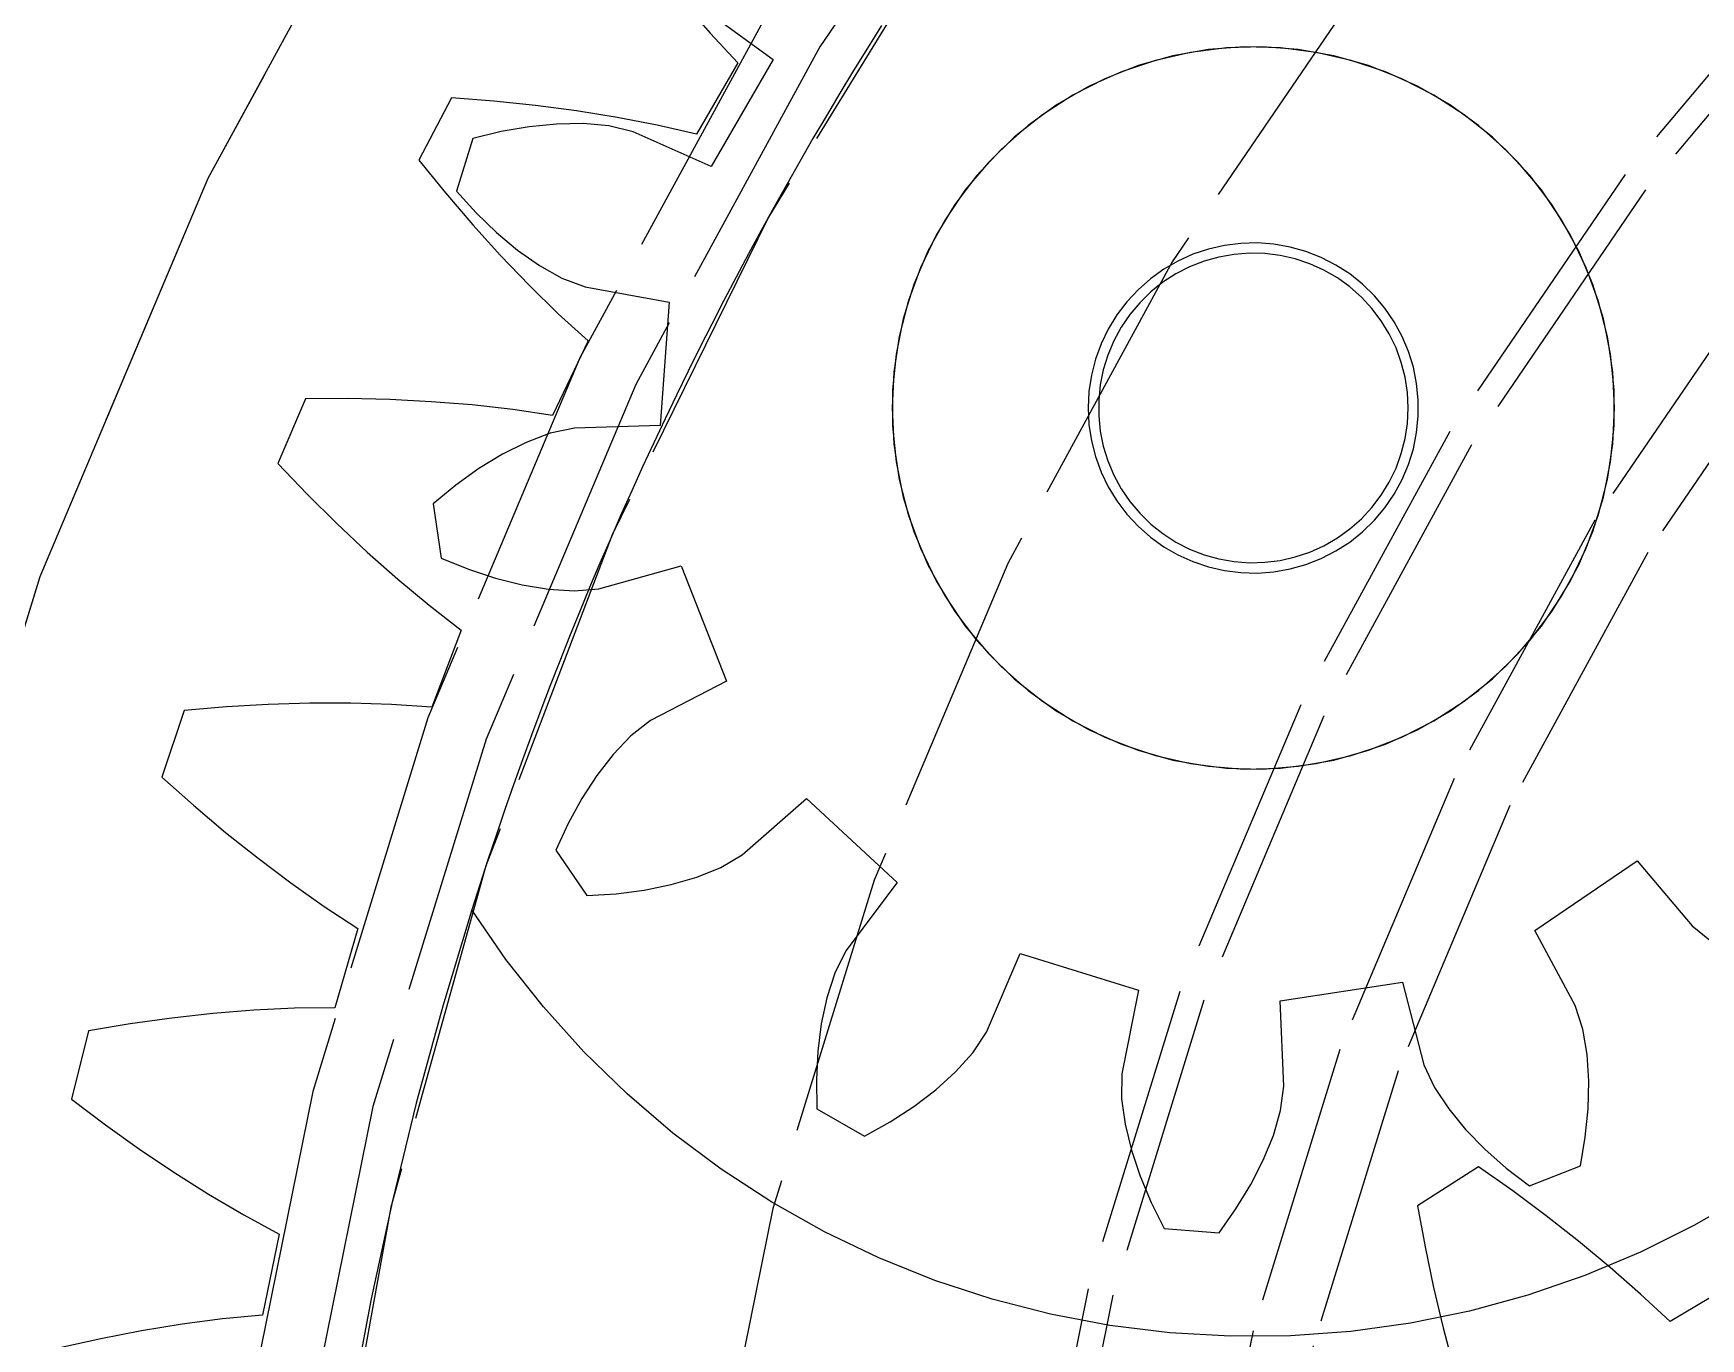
# Model space of a CAD drawing. Header units: millimetres. Extents: x -9 to 243, y -53 to 196.
# Drawn here: x 5.48 to 13.56, y 149.19 to 155.52 of the extents above; entities that cross this region are included whole.
import ezdxf

# ---------------------------------------------------------------- set-up
doc = ezdxf.new("R2010")
doc.units = ezdxf.units.MM
doc.linetypes.add('DASHED', pattern=[1.524, 1.27, -0.254])
doc.layers.add('HIDDEN', color=8, linetype='DASHED')
doc.layers.add('VISIBLE', color=7, linetype='CONTINUOUS')

msp = doc.modelspace()

# ---------------------------------------------------------------- linework, layer by layer
at = {"layer": 'HIDDEN'}
for points in [[(14.75, 163.88653), (12.99138, 162.7507), (11.3546, 161.44541), (9.85591, 159.98363), (8.51022, 158.37989), (7.33089, 156.65014), (6.32965, 154.81156), (5.51645, 152.88242), (4.89938, 150.88191), (4.48455, 148.82989), (4.2761, 146.74676), (4.2761, 144.65324), (4.48455, 142.57011), (4.89938, 140.51809), (5.51645, 138.51758), (6.32965, 136.58844), (7.33089, 134.74986), (8.51022, 133.02011), (9.85591, 131.41637), (11.3546, 129.95459), (12.99138, 128.6493), (14.75, 127.51347)], [(14.75, 163.88653), (12.99138, 162.7507), (11.3546, 161.44541), (9.85591, 159.98363), (8.51022, 158.37989), (7.33089, 156.65014), (6.32965, 154.81156), (5.51645, 152.88242), (4.89938, 150.88191), (4.48455, 148.82989), (4.2761, 146.74676), (4.2761, 144.65324), (4.48455, 142.57011), (4.89938, 140.51809), (5.51645, 138.51758), (6.32965, 136.58844), (7.33089, 134.74986), (8.51022, 133.02011), (9.85591, 131.41637), (11.3546, 129.95459), (12.99138, 128.6493), (14.75, 127.51347)], [(14.75, 163.88653), (12.99138, 162.7507), (11.3546, 161.44541), (9.85591, 159.98363), (8.51022, 158.37989), (7.33089, 156.65014), (6.32965, 154.81156), (5.51645, 152.88242), (4.89938, 150.88191), (4.48455, 148.82989), (4.2761, 146.74676), (4.2761, 144.65324), (4.48455, 142.57011), (4.89938, 140.51809), (5.51645, 138.51758), (6.32965, 136.58844), (7.33089, 134.74986), (8.51022, 133.02011), (9.85591, 131.41637), (11.3546, 129.95459), (12.99138, 128.6493), (14.75, 127.51347)], [(14.75, 163.88653), (12.99138, 162.7507), (11.3546, 161.44541), (9.85591, 159.98363), (8.51022, 158.37989), (7.33089, 156.65014), (6.32965, 154.81156), (5.51645, 152.88242), (4.89938, 150.88191), (4.48455, 148.82989), (4.2761, 146.74676), (4.2761, 144.65324), (4.48455, 142.57011), (4.89938, 140.51809), (5.51645, 138.51758), (6.32965, 136.58844), (7.33089, 134.74986), (8.51022, 133.02011), (9.85591, 131.41637), (11.3546, 129.95459), (12.99138, 128.6493), (14.75, 127.51347)], [(14.75, 163.88653), (12.99138, 162.7507), (11.3546, 161.44541), (9.85591, 159.98363), (8.51022, 158.37989), (7.33089, 156.65014), (6.32965, 154.81156), (5.51645, 152.88242), (4.89938, 150.88191), (4.48455, 148.82989), (4.2761, 146.74676), (4.2761, 144.65324), (4.48455, 142.57011), (4.89938, 140.51809), (5.51645, 138.51758), (6.32965, 136.58844), (7.33089, 134.74986), (8.51022, 133.02011), (9.85591, 131.41637), (11.3546, 129.95459), (12.99138, 128.6493), (14.75, 127.51347)], [(14.15887, 161.12682), (12.67797, 159.94584), (11.32201, 158.62328), (10.10448, 157.17228), (9.03747, 155.60727), (8.13159, 153.94379), (7.39584, 152.19838), (6.83753, 150.38839), (6.46221, 148.5318), (6.27362, 146.64707), (6.27362, 144.75293), (6.46221, 142.8682), (6.83753, 141.01161), (7.39584, 139.20162), (8.13159, 137.45621), (9.03747, 135.79273), (10.10448, 134.22772), (11.32201, 132.77672), (12.67797, 131.45416), (14.15887, 130.27318)], [(14.15887, 161.12682), (12.67797, 159.94584), (11.32201, 158.62328), (10.10448, 157.17228), (9.03747, 155.60727), (8.13159, 153.94379), (7.39584, 152.19838), (6.83753, 150.38839), (6.46221, 148.5318), (6.27362, 146.64707), (6.27362, 144.75293), (6.46221, 142.8682), (6.83753, 141.01161), (7.39584, 139.20162), (8.13159, 137.45621), (9.03747, 135.79273), (10.10448, 134.22772), (11.32201, 132.77672), (12.67797, 131.45416), (14.15887, 130.27318)], [(14.33399, 160.88324), (12.87647, 159.72091), (11.54193, 158.41923), (10.34362, 156.99114), (9.29346, 155.45084), (8.40188, 153.81363), (7.67775, 152.09578), (7.12825, 150.31436), (6.75886, 148.48709), (6.57325, 146.63212), (6.57325, 144.76788), (6.75886, 142.91291), (7.12825, 141.08564), (7.67775, 139.30422), (8.40188, 137.58637), (9.29346, 135.94916), (10.34362, 134.40886), (11.54193, 132.98077), (12.87647, 131.67909), (14.33399, 130.51676)], [(14.33399, 160.88324), (12.87647, 159.72091), (11.54193, 158.41923), (10.34362, 156.99114), (9.29346, 155.45084), (8.40188, 153.81363), (7.67775, 152.09578), (7.12825, 150.31436), (6.75886, 148.48709), (6.57325, 146.63212), (6.57325, 144.76788), (6.75886, 142.91291), (7.12825, 141.08564), (7.67775, 139.30422), (8.40188, 137.58637), (9.29346, 135.94916), (10.34362, 134.40886), (11.54193, 132.98077), (12.87647, 131.67909), (14.33399, 130.51676)], [(14.33399, 160.88324), (12.87647, 159.72091), (11.54193, 158.41923), (10.34362, 156.99114), (9.29346, 155.45084), (8.40188, 153.81363), (7.67775, 152.09578), (7.12825, 150.31436), (6.75886, 148.48709), (6.57325, 146.63212), (6.57325, 144.76788), (6.75886, 142.91291), (7.12825, 141.08564), (7.67775, 139.30422), (8.40188, 137.58637), (9.29346, 135.94916), (10.34362, 134.40886), (11.54193, 132.98077), (12.87647, 131.67909), (14.33399, 130.51676)], [(14.33399, 160.88324), (12.87647, 159.72091), (11.54193, 158.41923), (10.34362, 156.99114), (9.29346, 155.45084), (8.40188, 153.81363), (7.67775, 152.09578), (7.12825, 150.31436), (6.75886, 148.48709), (6.57325, 146.63212), (6.57325, 144.76788), (6.75886, 142.91291), (7.12825, 141.08564), (7.67775, 139.30422), (8.40188, 137.58637), (9.29346, 135.94916), (10.34362, 134.40886), (11.54193, 132.98077), (12.87647, 131.67909), (14.33399, 130.51676)], [(14.75379, 160.93416), (13.38704, 159.89578), (12.1224, 158.73519), (10.97078, 157.46239), (9.94208, 156.08833), (9.04515, 154.62485), (8.28773, 153.08453), (7.67632, 151.48065), (7.2162, 149.827), (6.91133, 148.13783), (6.76432, 146.42767), (6.77644, 144.71125), (6.9476, 143.00333), (7.27631, 141.31864), (7.75974, 139.67165), (8.39375, 138.07657), (9.17286, 136.54711), (10.09037, 135.09644), (11.13838, 133.73705), (12.30787, 132.48065), (13.58877, 131.33805)], [(14.19985, 158.22135), (13.00803, 157.05888), (11.93789, 155.78353), (11.00004, 154.40797), (10.20382, 152.94586), (9.55713, 151.41174), (9.06641, 149.82085), (8.73653, 148.18901), (8.57076, 146.53243), (8.57076, 144.86757), (8.73653, 143.21099), (9.06641, 141.57915), (9.55713, 139.98826), (10.20382, 138.45414), (11.00004, 136.99203), (11.93789, 135.61647), (13.00803, 134.34112), (14.19985, 133.17865)], [(14.19985, 158.22135), (13.00803, 157.05888), (11.93789, 155.78353), (11.00004, 154.40797), (10.20382, 152.94586), (9.55713, 151.41174), (9.06641, 149.82085), (8.73653, 148.18901), (8.57076, 146.53243), (8.57076, 144.86757), (8.73653, 143.21099), (9.06641, 141.57915), (9.55713, 139.98826), (10.20382, 138.45414), (11.00004, 136.99203), (11.93789, 135.61647), (13.00803, 134.34112), (14.19985, 133.17865)], [(14.19985, 158.22135), (13.00803, 157.05888), (11.93789, 155.78353), (11.00004, 154.40797), (10.20382, 152.94586), (9.55713, 151.41174), (9.06641, 149.82085), (8.73653, 148.18901), (8.57076, 146.53243), (8.57076, 144.86757), (8.73653, 143.21099), (9.06641, 141.57915), (9.55713, 139.98826), (10.20382, 138.45414), (11.00004, 136.99203), (11.93789, 135.61647), (13.00803, 134.34112), (14.19985, 133.17865)], [(14.19985, 158.22135), (13.00803, 157.05888), (11.93789, 155.78353), (11.00004, 154.40797), (10.20382, 152.94586), (9.55713, 151.41174), (9.06641, 149.82085), (8.73653, 148.18901), (8.57076, 146.53243), (8.57076, 144.86757), (8.73653, 143.21099), (9.06641, 141.57915), (9.55713, 139.98826), (10.20382, 138.45414), (11.00004, 136.99203), (11.93789, 135.61647), (13.00803, 134.34112), (14.19985, 133.17865)], [(14.16313, 155.98711), (13.19396, 154.8321), (12.3446, 153.58632), (11.62351, 152.26217), (11.03784, 150.8728), (10.59342, 149.43202), (10.29466, 147.95415), (10.14454, 146.45388), (10.14454, 144.94612), (10.29466, 143.44585), (10.59342, 141.96798), (11.03784, 140.5272), (11.62351, 139.13783), (12.3446, 137.81368), (13.19396, 136.5679), (14.16313, 135.41289)], [(14.25422, 155.90259), (13.29301, 154.75707), (12.45064, 153.52153), (11.73547, 152.20826), (11.15461, 150.8303), (10.71384, 149.40136), (10.41754, 147.93563), (10.26865, 146.44769), (10.26865, 144.95231), (10.41754, 143.46437), (10.71384, 141.99864), (11.15461, 140.5697), (11.73547, 139.19174), (12.45064, 137.87847), (13.29301, 136.64293), (14.25422, 135.49741)], [(8.63369, 155.66437), (8.76317, 155.51552)], [(8.63369, 155.66437), (8.76317, 155.51552)], [(8.73225, 155.63243), (9.06719, 155.38923)], [(8.73225, 155.63243), (9.06719, 155.38923)], [(9.59198, 155.55274), (9.5242, 155.44419), (9.45717, 155.33517), (9.39089, 155.22569), (9.32538, 155.11575), (9.26062, 155.00536), (9.19663, 154.89453), (9.13341, 154.78326), (9.07096, 154.67155), (9.00928, 154.55941), (8.94839, 154.44685), (8.88827, 154.33387), (8.82893, 154.22048), (8.77038, 154.10668), (8.71262, 153.99247), (8.65565, 153.87787), (8.59948, 153.76288), (8.5441, 153.64751), (8.48952, 153.53175), (8.43574, 153.41562), (8.38277, 153.29912), (8.33061, 153.18225), (8.27925, 153.06503), (8.22871, 152.94745), (8.17898, 152.82953), (8.13007, 152.71127), (8.08197, 152.59267), (8.0347, 152.47374), (7.98826, 152.35449), (7.94264, 152.23492), (7.89784, 152.11503), (7.85388, 151.99484), (7.81075, 151.87435), (7.76846, 151.75356), (7.727, 151.63248), (7.68638, 151.51112), (7.6466, 151.38948), (7.60766, 151.26757)], [(8.76317, 155.51552), (8.89641, 155.37264)], [(8.76317, 155.51552), (8.89641, 155.37264)], [(9.06719, 155.38923), (8.76748, 154.87011)], [(9.06719, 155.38923), (8.76748, 154.87011)], [(13.12405, 153.96082), (13.08948, 154.13183), (13.03806, 154.29854), (12.97029, 154.4593), (12.88685, 154.61251), (12.78858, 154.75666), (12.67643, 154.8903), (12.55154, 155.01212), (12.41514, 155.12089), (12.26859, 155.21554), (12.11335, 155.29514), (11.95095, 155.35887), (11.78301, 155.40612), (11.6112, 155.43642), (11.43722, 155.44946), (11.26282, 155.44511), (11.08971, 155.42341), (10.91962, 155.38459), (10.75425, 155.32903), (10.59522, 155.25728), (10.44414, 155.17005), (10.30249, 155.06821), (10.17168, 154.95277), (10.05302, 154.82488), (9.94768, 154.68581), (9.85671, 154.53694), (9.78101, 154.37976), (9.72134, 154.21582), (9.67829, 154.04676), (9.65229, 153.87424), (9.64359, 153.7), (9.65229, 153.52576), (9.67829, 153.35324), (9.72134, 153.18418), (9.78101, 153.02024), (9.85671, 152.86306), (9.94768, 152.71419), (10.05302, 152.57512), (10.17168, 152.44723), (10.30249, 152.33179), (10.44414, 152.22995), (10.59522, 152.14272), (10.75425, 152.07097), (10.91962, 152.01541), (11.08971, 151.97659), (11.26282, 151.95489), (11.43722, 151.95054), (11.6112, 151.96358), (11.78301, 151.99388), (11.95095, 152.04113), (12.11335, 152.10486), (12.26859, 152.18446), (12.41514, 152.27911), (12.55154, 152.38788), (12.67643, 152.5097), (12.78858, 152.64334), (12.88685, 152.78749), (12.97029, 152.9407), (13.03806, 153.10146), (13.08948, 153.26817), (13.12405, 153.43918), (13.14142, 153.61277), (13.14142, 153.78723), (13.12405, 153.96082)], [(13.12405, 153.96082), (13.08948, 154.13183), (13.03806, 154.29854), (12.97029, 154.4593), (12.88685, 154.61251), (12.78858, 154.75666), (12.67643, 154.8903), (12.55154, 155.01212), (12.41514, 155.12089), (12.26859, 155.21554), (12.11335, 155.29514), (11.95095, 155.35887), (11.78301, 155.40612), (11.6112, 155.43642), (11.43722, 155.44946), (11.26282, 155.44511), (11.08971, 155.42341), (10.91962, 155.38459), (10.75425, 155.32903), (10.59522, 155.25728), (10.44414, 155.17005), (10.30249, 155.06821), (10.17168, 154.95277), (10.05302, 154.82488), (9.94768, 154.68581), (9.85671, 154.53694), (9.78101, 154.37976), (9.72134, 154.21582), (9.67829, 154.04676), (9.65229, 153.87424), (9.64359, 153.7), (9.65229, 153.52576), (9.67829, 153.35324), (9.72134, 153.18418), (9.78101, 153.02024), (9.85671, 152.86306), (9.94768, 152.71419), (10.05302, 152.57512), (10.17168, 152.44723), (10.30249, 152.33179), (10.44414, 152.22995), (10.59522, 152.14272), (10.75425, 152.07097), (10.91962, 152.01541), (11.08971, 151.97659), (11.26282, 151.95489), (11.43722, 151.95054), (11.6112, 151.96358), (11.78301, 151.99388), (11.95095, 152.04113), (12.11335, 152.10486), (12.26859, 152.18446), (12.41514, 152.27911), (12.55154, 152.38788), (12.67643, 152.5097), (12.78858, 152.64334), (12.88685, 152.78749), (12.97029, 152.9407), (13.03806, 153.10146), (13.08948, 153.26817), (13.12405, 153.43918), (13.14142, 153.61277), (13.14142, 153.78723), (13.12405, 153.96082)], [(13.14359, 153.7), (13.1349, 153.87424), (13.1089, 154.04676), (13.06585, 154.21582), (13.00618, 154.37976), (12.93048, 154.53694), (12.83951, 154.68581), (12.73417, 154.82488), (12.61551, 154.95277), (12.4847, 155.06821), (12.34305, 155.17005), (12.19196, 155.25728), (12.03294, 155.32903), (11.86756, 155.38459), (11.69748, 155.42341), (11.52437, 155.44511), (11.34996, 155.44946), (11.17599, 155.43642), (11.00418, 155.40612), (10.83624, 155.35887), (10.67384, 155.29514), (10.51859, 155.21554), (10.37204, 155.12089), (10.23564, 155.01212), (10.11075, 154.8903), (9.99861, 154.75666), (9.90033, 154.61251), (9.8169, 154.4593), (9.74913, 154.29854), (9.69771, 154.13183), (9.66314, 153.96082), (9.64577, 153.78723), (9.64577, 153.61277), (9.66314, 153.43918), (9.69771, 153.26817), (9.74913, 153.10146), (9.8169, 152.9407), (9.90033, 152.78749), (9.99861, 152.64334), (10.11075, 152.5097), (10.23564, 152.38788), (10.37204, 152.27911), (10.51859, 152.18446), (10.67384, 152.10486), (10.83624, 152.04113), (11.00418, 151.99388), (11.17599, 151.96358), (11.34996, 151.95054), (11.52437, 151.95489), (11.69748, 151.97659), (11.86756, 152.01541), (12.03294, 152.07097), (12.19196, 152.14272), (12.34305, 152.22995), (12.4847, 152.33179), (12.61551, 152.44723), (12.73417, 152.57512), (12.83951, 152.71419), (12.93048, 152.86306), (13.00618, 153.02024), (13.06585, 153.18418), (13.1089, 153.35324), (13.1349, 153.52576), (13.14359, 153.7)], [(13.14359, 153.7), (13.1349, 153.87424), (13.1089, 154.04676), (13.06585, 154.21582), (13.00618, 154.37976), (12.93048, 154.53694), (12.83951, 154.68581), (12.73417, 154.82488), (12.61551, 154.95277), (12.4847, 155.06821), (12.34305, 155.17005), (12.19196, 155.25728), (12.03294, 155.32903), (11.86756, 155.38459), (11.69748, 155.42341), (11.52437, 155.44511), (11.34996, 155.44946), (11.17599, 155.43642), (11.00418, 155.40612), (10.83624, 155.35887), (10.67384, 155.29514), (10.51859, 155.21554), (10.37204, 155.12089), (10.23564, 155.01212), (10.11075, 154.8903), (9.99861, 154.75666), (9.90033, 154.61251), (9.8169, 154.4593), (9.74913, 154.29854), (9.69771, 154.13183), (9.66314, 153.96082), (9.64577, 153.78723), (9.64577, 153.61277), (9.66314, 153.43918), (9.69771, 153.26817), (9.74913, 153.10146), (9.8169, 152.9407), (9.90033, 152.78749), (9.99861, 152.64334), (10.11075, 152.5097), (10.23564, 152.38788), (10.37204, 152.27911), (10.51859, 152.18446), (10.67384, 152.10486), (10.83624, 152.04113), (11.00418, 151.99388), (11.17599, 151.96358), (11.34996, 151.95054), (11.52437, 151.95489), (11.69748, 151.97659), (11.86756, 152.01541), (12.03294, 152.07097), (12.19196, 152.14272), (12.34305, 152.22995), (12.4847, 152.33179), (12.61551, 152.44723), (12.73417, 152.57512), (12.83951, 152.71419), (12.93048, 152.86306), (13.00618, 153.02024), (13.06585, 153.18418), (13.1089, 153.35324), (13.1349, 153.52576), (13.14359, 153.7)], [(8.89641, 155.37264), (8.69645, 155.02631)], [(8.89641, 155.37264), (8.69645, 155.02631)], [(7.51013, 155.2033), (7.35154, 154.90114)], [(7.51013, 155.2033), (7.35154, 154.90114)], [(7.71447, 155.18731), (7.51013, 155.2033)], [(7.71447, 155.18731), (7.51013, 155.2033)], [(7.91642, 155.16622), (7.71447, 155.18731)], [(7.91642, 155.16622), (7.71447, 155.18731)], [(8.11581, 155.13985), (7.91642, 155.16622)], [(8.11581, 155.13985), (7.91642, 155.16622)], [(8.31244, 155.10796), (8.11581, 155.13985)], [(8.31244, 155.10796), (8.11581, 155.13985)], [(7.88611, 155.06292), (7.75046, 155.03923)], [(7.88611, 155.06292), (7.75046, 155.03923)], [(8.01889, 155.07604), (7.88611, 155.06292)], [(8.01889, 155.07604), (7.88611, 155.06292)], [(8.14802, 155.07789), (8.01889, 155.07604)], [(8.14802, 155.07789), (8.01889, 155.07604)], [(8.2724, 155.06702), (8.14802, 155.07789)], [(8.2724, 155.06702), (8.14802, 155.07789)], [(8.38939, 155.03857), (8.2724, 155.06702)], [(8.38939, 155.03857), (8.2724, 155.06702)], [(8.50609, 155.07026), (8.31244, 155.10796)], [(8.50609, 155.07026), (8.31244, 155.10796)], [(8.69645, 155.02631), (8.50609, 155.07026)], [(8.69645, 155.02631), (8.50609, 155.07026)], [(7.61259, 155.00536), (7.53424, 154.75137)], [(7.61259, 155.00536), (7.53424, 154.75137)], [(7.75046, 155.03923), (7.61259, 155.00536)], [(7.75046, 155.03923), (7.61259, 155.00536)], [(8.76748, 154.87011), (8.38939, 155.03857)], [(8.76748, 154.87011), (8.38939, 155.03857)], [(7.35154, 154.90114), (7.48078, 154.74205)], [(7.35154, 154.90114), (7.48078, 154.74205)], [(7.48078, 154.74205), (7.61285, 154.58783)], [(7.48078, 154.74205), (7.61285, 154.58783)], [(7.53424, 154.75137), (7.62908, 154.64573)], [(7.53424, 154.75137), (7.62908, 154.64573)], [(7.61285, 154.58783), (7.74782, 154.43872)], [(7.61285, 154.58783), (7.74782, 154.43872)], [(7.62908, 154.64573), (7.72782, 154.54974)], [(7.62908, 154.64573), (7.72782, 154.54974)], [(7.72782, 154.54974), (7.83013, 154.4641)], [(7.72782, 154.54974), (7.83013, 154.4641)], [(12.18466, 153.81923), (12.16886, 153.89741), (12.14535, 153.97362), (12.11437, 154.04711), (12.07623, 154.11715), (12.0313, 154.18304), (11.98004, 154.24414), (11.92294, 154.29982), (11.86059, 154.34955), (11.79359, 154.39282), (11.72262, 154.4292), (11.64838, 154.45834), (11.57161, 154.47994), (11.49307, 154.49379), (11.41354, 154.49975), (11.33381, 154.49776), (11.25467, 154.48785), (11.17692, 154.4701), (11.10132, 154.4447), (11.02863, 154.4119), (10.95956, 154.37202), (10.8948, 154.32547), (10.835, 154.27269), (10.78076, 154.21423), (10.7326, 154.15066), (10.69102, 154.0826), (10.65641, 154.01075), (10.62914, 153.9358), (10.60946, 153.85852), (10.59757, 153.77965), (10.59359, 153.7), (10.59757, 153.62035), (10.60946, 153.54148), (10.62914, 153.4642), (10.65641, 153.38925), (10.69102, 153.3174), (10.7326, 153.24934), (10.78076, 153.18577), (10.835, 153.12731), (10.8948, 153.07453), (10.95956, 153.02798), (11.02863, 152.9881), (11.10132, 152.9553), (11.17692, 152.9299), (11.25467, 152.91215), (11.33381, 152.90224), (11.41354, 152.90025), (11.49307, 152.90621), (11.57161, 152.92006), (11.64838, 152.94166), (11.72262, 152.9708), (11.79359, 153.00718), (11.86059, 153.05045), (11.92294, 153.10018), (11.98004, 153.15586), (12.0313, 153.21696), (12.07623, 153.28285), (12.11437, 153.35289), (12.14535, 153.42638), (12.16886, 153.50259), (12.18466, 153.58077), (12.1926, 153.66012), (12.1926, 153.73988), (12.18466, 153.81923)], [(12.18466, 153.81923), (12.16886, 153.89741), (12.14535, 153.97362), (12.11437, 154.04711), (12.07623, 154.11715), (12.0313, 154.18304), (11.98004, 154.24414), (11.92294, 154.29982), (11.86059, 154.34955), (11.79359, 154.39282), (11.72262, 154.4292), (11.64838, 154.45834), (11.57161, 154.47994), (11.49307, 154.49379), (11.41354, 154.49975), (11.33381, 154.49776), (11.25467, 154.48785), (11.17692, 154.4701), (11.10132, 154.4447), (11.02863, 154.4119), (10.95956, 154.37202), (10.8948, 154.32547), (10.835, 154.27269), (10.78076, 154.21423), (10.7326, 154.15066), (10.69102, 154.0826), (10.65641, 154.01075), (10.62914, 153.9358), (10.60946, 153.85852), (10.59757, 153.77965), (10.59359, 153.7), (10.59757, 153.62035), (10.60946, 153.54148), (10.62914, 153.4642), (10.65641, 153.38925), (10.69102, 153.3174), (10.7326, 153.24934), (10.78076, 153.18577), (10.835, 153.12731), (10.8948, 153.07453), (10.95956, 153.02798), (11.02863, 152.9881), (11.10132, 152.9553), (11.17692, 152.9299), (11.25467, 152.91215), (11.33381, 152.90224), (11.41354, 152.90025), (11.49307, 152.90621), (11.57161, 152.92006), (11.64838, 152.94166), (11.72262, 152.9708), (11.79359, 153.00718), (11.86059, 153.05045), (11.92294, 153.10018), (11.98004, 153.15586), (12.0313, 153.21696), (12.07623, 153.28285), (12.11437, 153.35289), (12.14535, 153.42638), (12.16886, 153.50259), (12.18466, 153.58077), (12.1926, 153.66012), (12.1926, 153.73988), (12.18466, 153.81923)], [(7.74782, 154.43872), (7.88577, 154.295)], [(7.74782, 154.43872), (7.88577, 154.295)], [(7.83013, 154.4641), (7.93578, 154.38983)], [(7.83013, 154.4641), (7.93578, 154.38983)], [(12.14359, 153.7), (12.13987, 153.77468), (12.12872, 153.84861), (12.11027, 153.92107), (12.0847, 153.99133), (12.05226, 154.05869), (12.01327, 154.12249), (11.96813, 154.18209), (11.91727, 154.2369), (11.86121, 154.28637), (11.8005, 154.33002), (11.73575, 154.3674), (11.6676, 154.39816), (11.59672, 154.42197), (11.52383, 154.43861), (11.44964, 154.4479), (11.3749, 154.44977), (11.30034, 154.44418), (11.2267, 154.4312), (11.15473, 154.41095), (11.08513, 154.38363), (11.01859, 154.34952), (10.95579, 154.30895), (10.89733, 154.26234), (10.8438, 154.21013), (10.79574, 154.15285), (10.75363, 154.09108), (10.71787, 154.02541), (10.68882, 153.95652), (10.66679, 153.88507), (10.65197, 153.81178), (10.64453, 153.73738), (10.64453, 153.66262), (10.65197, 153.58822), (10.66679, 153.51493), (10.68882, 153.44348), (10.71787, 153.37459), (10.75363, 153.30892), (10.79574, 153.24715), (10.8438, 153.18987), (10.89733, 153.13766), (10.95579, 153.09105), (11.01859, 153.05048), (11.08513, 153.01637), (11.15473, 152.98905), (11.2267, 152.9688), (11.30034, 152.95582), (11.3749, 152.95023), (11.44964, 152.9521), (11.52383, 152.96139), (11.59672, 152.97803), (11.6676, 153.00184), (11.73575, 153.0326), (11.8005, 153.06998), (11.86121, 153.11363), (11.91727, 153.1631), (11.96813, 153.21791), (12.01327, 153.27751), (12.05226, 153.34131), (12.0847, 153.40867), (12.11027, 153.47893), (12.12872, 153.55139), (12.13987, 153.62532), (12.14359, 153.7)], [(12.14359, 153.7), (12.13987, 153.77468), (12.12872, 153.84861), (12.11027, 153.92107), (12.0847, 153.99133), (12.05226, 154.05869), (12.01327, 154.12249), (11.96813, 154.18209), (11.91727, 154.2369), (11.86121, 154.28637), (11.8005, 154.33002), (11.73575, 154.3674), (11.6676, 154.39816), (11.59672, 154.42197), (11.52383, 154.43861), (11.44964, 154.4479), (11.3749, 154.44977), (11.30034, 154.44418), (11.2267, 154.4312), (11.15473, 154.41095), (11.08513, 154.38363), (11.01859, 154.34952), (10.95579, 154.30895), (10.89733, 154.26234), (10.8438, 154.21013), (10.79574, 154.15285), (10.75363, 154.09108), (10.71787, 154.02541), (10.68882, 153.95652), (10.66679, 153.88507), (10.65197, 153.81178), (10.64453, 153.73738), (10.64453, 153.66262), (10.65197, 153.58822), (10.66679, 153.51493), (10.68882, 153.44348), (10.71787, 153.37459), (10.75363, 153.30892), (10.79574, 153.24715), (10.8438, 153.18987), (10.89733, 153.13766), (10.95579, 153.09105), (11.01859, 153.05048), (11.08513, 153.01637), (11.15473, 152.98905), (11.2267, 152.9688), (11.30034, 152.95582), (11.3749, 152.95023), (11.44964, 152.9521), (11.52383, 152.96139), (11.59672, 152.97803), (11.6676, 153.00184), (11.73575, 153.0326), (11.8005, 153.06998), (11.86121, 153.11363), (11.91727, 153.1631), (11.96813, 153.21791), (12.01327, 153.27751), (12.05226, 153.34131), (12.0847, 153.40867), (12.11027, 153.47893), (12.12872, 153.55139), (12.13987, 153.62532), (12.14359, 153.7)], [(12.14359, 153.7), (12.13987, 153.77468), (12.12872, 153.84861), (12.11027, 153.92107), (12.0847, 153.99133), (12.05226, 154.05869), (12.01327, 154.12249), (11.96813, 154.18209), (11.91727, 154.2369), (11.86121, 154.28637), (11.8005, 154.33002), (11.73575, 154.3674), (11.6676, 154.39816), (11.59672, 154.42197), (11.52383, 154.43861), (11.44964, 154.4479), (11.3749, 154.44977), (11.30034, 154.44418), (11.2267, 154.4312), (11.15473, 154.41095), (11.08513, 154.38363), (11.01859, 154.34952), (10.95579, 154.30895), (10.89733, 154.26234), (10.8438, 154.21013), (10.79574, 154.15285), (10.75363, 154.09108), (10.71787, 154.02541), (10.68882, 153.95652), (10.66679, 153.88507), (10.65197, 153.81178), (10.64453, 153.73738), (10.64453, 153.66262), (10.65197, 153.58822), (10.66679, 153.51493), (10.68882, 153.44348), (10.71787, 153.37459), (10.75363, 153.30892), (10.79574, 153.24715), (10.8438, 153.18987), (10.89733, 153.13766), (10.95579, 153.09105), (11.01859, 153.05048), (11.08513, 153.01637), (11.15473, 152.98905), (11.2267, 152.9688), (11.30034, 152.95582), (11.3749, 152.95023), (11.44964, 152.9521), (11.52383, 152.96139), (11.59672, 152.97803), (11.6676, 153.00184), (11.73575, 153.0326), (11.8005, 153.06998), (11.86121, 153.11363), (11.91727, 153.1631), (11.96813, 153.21791), (12.01327, 153.27751), (12.05226, 153.34131), (12.0847, 153.40867), (12.11027, 153.47893), (12.12872, 153.55139), (12.13987, 153.62532), (12.14359, 153.7)], [(12.14359, 153.7), (12.13987, 153.77468), (12.12872, 153.84861), (12.11027, 153.92107), (12.0847, 153.99133), (12.05226, 154.05869), (12.01327, 154.12249), (11.96813, 154.18209), (11.91727, 154.2369), (11.86121, 154.28637), (11.8005, 154.33002), (11.73575, 154.3674), (11.6676, 154.39816), (11.59672, 154.42197), (11.52383, 154.43861), (11.44964, 154.4479), (11.3749, 154.44977), (11.30034, 154.44418), (11.2267, 154.4312), (11.15473, 154.41095), (11.08513, 154.38363), (11.01859, 154.34952), (10.95579, 154.30895), (10.89733, 154.26234), (10.8438, 154.21013), (10.79574, 154.15285), (10.75363, 154.09108), (10.71787, 154.02541), (10.68882, 153.95652), (10.66679, 153.88507), (10.65197, 153.81178), (10.64453, 153.73738), (10.64453, 153.66262), (10.65197, 153.58822), (10.66679, 153.51493), (10.68882, 153.44348), (10.71787, 153.37459), (10.75363, 153.30892), (10.79574, 153.24715), (10.8438, 153.18987), (10.89733, 153.13766), (10.95579, 153.09105), (11.01859, 153.05048), (11.08513, 153.01637), (11.15473, 152.98905), (11.2267, 152.9688), (11.30034, 152.95582), (11.3749, 152.95023), (11.44964, 152.9521), (11.52383, 152.96139), (11.59672, 152.97803), (11.6676, 153.00184), (11.73575, 153.0326), (11.8005, 153.06998), (11.86121, 153.11363), (11.91727, 153.1631), (11.96813, 153.21791), (12.01327, 153.27751), (12.05226, 153.34131), (12.0847, 153.40867), (12.11027, 153.47893), (12.12872, 153.55139), (12.13987, 153.62532), (12.14359, 153.7)], [(7.93578, 154.38983), (8.04467, 154.32875)], [(7.93578, 154.38983), (8.04467, 154.32875)], [(8.04467, 154.32875), (8.15736, 154.28635)], [(8.04467, 154.32875), (8.15736, 154.28635)], [(13.85101, 154.3344), (13.04794, 153.15652), (12.36615, 151.90454), (11.8124, 150.59089), (11.39219, 149.22863), (11.10972, 147.8313), (10.96778, 146.4128), (10.96778, 144.9872), (11.10972, 143.5687), (11.39219, 142.17137), (11.8124, 140.80911), (12.36615, 139.49546), (13.04794, 138.24348), (13.85101, 137.0656)], [(13.85101, 154.3344), (13.04794, 153.15652), (12.36615, 151.90454), (11.8124, 150.59089), (11.39219, 149.22863), (11.10972, 147.8313), (10.96778, 146.4128), (10.96778, 144.9872), (11.10972, 143.5687), (11.39219, 142.17137), (11.8124, 140.80911), (12.36615, 139.49546), (13.04794, 138.24348), (13.85101, 137.0656)], [(7.88577, 154.295), (8.02681, 154.15705)], [(7.88577, 154.295), (8.02681, 154.15705)], [(8.15736, 154.28635), (8.56465, 154.21255)], [(8.15736, 154.28635), (8.56465, 154.21255)], [(8.56465, 154.21255), (8.51986, 153.6148)], [(8.56465, 154.21255), (8.51986, 153.6148)], [(8.02681, 154.15705), (8.17111, 154.02536)], [(8.02681, 154.15705), (8.17111, 154.02536)], [(14.09014, 154.15326), (13.30393, 153.00009), (12.63644, 151.77437), (12.0943, 150.48828), (11.68292, 149.1546), (11.40637, 147.78659), (11.2674, 146.39784), (11.2674, 145.00216), (11.40637, 143.61341), (11.68292, 142.2454), (12.0943, 140.91172), (12.63644, 139.62563), (13.30393, 138.39991), (14.09014, 137.24674)], [(14.09014, 154.15326), (13.30393, 153.00009), (12.63644, 151.77437), (12.0943, 150.48828), (11.68292, 149.1546), (11.40637, 147.78659), (11.2674, 146.39784), (11.2674, 145.00216), (11.40637, 143.61341), (11.68292, 142.2454), (12.0943, 140.91172), (12.63644, 139.62563), (13.30393, 138.39991), (14.09014, 137.24674)], [(8.17111, 154.02536), (7.99967, 153.66406)], [(8.17111, 154.02536), (7.99967, 153.66406)], [(6.80296, 153.74502), (6.6692, 153.43107)], [(6.80296, 153.74502), (6.6692, 153.43107)], [(7.00792, 153.74552), (6.80296, 153.74502)], [(7.00792, 153.74552), (6.80296, 153.74502)], [(7.21091, 153.74075), (7.00792, 153.74552)], [(7.21091, 153.74075), (7.00792, 153.74552)], [(7.41177, 153.73051), (7.21091, 153.74075)], [(7.41177, 153.73051), (7.21091, 153.74075)], [(7.61034, 153.71455), (7.41177, 153.73051)], [(7.61034, 153.71455), (7.41177, 153.73051)], [(7.8064, 153.69255), (7.61034, 153.71455)], [(7.8064, 153.69255), (7.61034, 153.71455)], [(7.99967, 153.66406), (7.8064, 153.69255)], [(7.99967, 153.66406), (7.8064, 153.69255)], [(8.10611, 153.60254), (7.98836, 153.57741)], [(8.10611, 153.60254), (7.98836, 153.57741)], [(8.51986, 153.6148), (8.10611, 153.60254)], [(8.51986, 153.6148), (8.10611, 153.60254)], [(7.87159, 153.53323), (7.75605, 153.47554)], [(7.87159, 153.53323), (7.75605, 153.47554)], [(7.98836, 153.57741), (7.87159, 153.53323)], [(7.98836, 153.57741), (7.87159, 153.53323)], [(7.75605, 153.47554), (7.64211, 153.40611)], [(7.75605, 153.47554), (7.64211, 153.40611)], [(6.6692, 153.43107), (6.81082, 153.2829)], [(6.6692, 153.43107), (6.81082, 153.2829)], [(7.64211, 153.40611), (7.53018, 153.32591)], [(7.64211, 153.40611), (7.53018, 153.32591)], [(6.81082, 153.2829), (6.95487, 153.13981)], [(6.81082, 153.2829), (6.95487, 153.13981)], [(7.53018, 153.32591), (7.42065, 153.23558)], [(7.53018, 153.32591), (7.42065, 153.23558)], [(7.42065, 153.23558), (7.46026, 152.97275)], [(7.42065, 153.23558), (7.46026, 152.97275)], [(6.95487, 153.13981), (7.1014, 153.00204)], [(6.95487, 153.13981), (7.1014, 153.00204)], [(7.1014, 153.00204), (7.25046, 152.86989)], [(7.1014, 153.00204), (7.25046, 152.86989)], [(7.46026, 152.97275), (7.59155, 152.91871)], [(7.46026, 152.97275), (7.59155, 152.91871)], [(7.59155, 152.91871), (7.72215, 152.87507)], [(7.59155, 152.91871), (7.72215, 152.87507)], [(7.72215, 152.87507), (7.85149, 152.84231)], [(7.72215, 152.87507), (7.85149, 152.84231)], [(8.22344, 152.82413), (8.62242, 152.93436)], [(8.22344, 152.82413), (8.62242, 152.93436)], [(8.62242, 152.93436), (8.84141, 152.37637)], [(8.62242, 152.93436), (8.84141, 152.37637)], [(7.25046, 152.86989), (7.40215, 152.74374)], [(7.25046, 152.86989), (7.40215, 152.74374)], [(7.85149, 152.84231), (7.97891, 152.82123)], [(7.85149, 152.84231), (7.97891, 152.82123)], [(7.97891, 152.82123), (8.10351, 152.81344)], [(7.97891, 152.82123), (8.10351, 152.81344)], [(8.10351, 152.81344), (8.22344, 152.82413)], [(8.10351, 152.81344), (8.22344, 152.82413)], [(7.40215, 152.74374), (7.55658, 152.62408)], [(7.40215, 152.74374), (7.55658, 152.62408)], [(7.55658, 152.62408), (7.41477, 152.25016)], [(7.55658, 152.62408), (7.41477, 152.25016)], [(8.84141, 152.37637), (8.47396, 152.1858)], [(8.84141, 152.37637), (8.47396, 152.1858)], [(6.21542, 152.23456), (6.10736, 151.91087)], [(6.21542, 152.23456), (6.10736, 151.91087)], [(6.41968, 152.25156), (6.21542, 152.23456)], [(6.41968, 152.25156), (6.21542, 152.23456)], [(6.62239, 152.26314), (6.41968, 152.25156)], [(6.62239, 152.26314), (6.41968, 152.25156)], [(6.82343, 152.26909), (6.62239, 152.26314)], [(6.82343, 152.26909), (6.62239, 152.26314)], [(7.02264, 152.26916), (6.82343, 152.26909)], [(7.02264, 152.26916), (6.82343, 152.26909)], [(7.21983, 152.263), (7.02264, 152.26916)], [(7.21983, 152.263), (7.02264, 152.26916)], [(7.41477, 152.25016), (7.21983, 152.263)], [(7.41477, 152.25016), (7.21983, 152.263)], [(8.47396, 152.1858), (8.37878, 152.11207)], [(8.47396, 152.1858), (8.37878, 152.11207)], [(8.37878, 152.11207), (8.29274, 152.02161)], [(8.37878, 152.11207), (8.29274, 152.02161)], [(8.29274, 152.02161), (8.21367, 151.91949)], [(8.29274, 152.02161), (8.21367, 151.91949)], [(6.10736, 151.91087), (6.26044, 151.77457)], [(6.10736, 151.91087), (6.26044, 151.77457)], [(8.21367, 151.91949), (8.14114, 151.8075)], [(8.21367, 151.91949), (8.14114, 151.8075)], [(6.26044, 151.77457), (6.41554, 151.64354)], [(6.26044, 151.77457), (6.41554, 151.64354)], [(8.14114, 151.8075), (8.07509, 151.68668)], [(8.14114, 151.8075), (8.07509, 151.68668)], [(8.91741, 151.53539), (9.22905, 151.80782)], [(8.91741, 151.53539), (9.22905, 151.80782)], [(9.22905, 151.80782), (9.66846, 151.4001)], [(9.22905, 151.80782), (9.66846, 151.4001)], [(8.07509, 151.68668), (8.0156, 151.55777)], [(8.07509, 151.68668), (8.0156, 151.55777)], [(6.41554, 151.64354), (6.57268, 151.51801)], [(6.41554, 151.64354), (6.57268, 151.51801)], [(6.57268, 151.51801), (6.73189, 151.39828)], [(6.57268, 151.51801), (6.73189, 151.39828)], [(8.0156, 151.55777), (8.16533, 151.33816)], [(8.0156, 151.55777), (8.16533, 151.33816)], [(8.814, 151.47372), (8.91741, 151.53539)], [(8.814, 151.47372), (8.91741, 151.53539)], [(12.75668, 151.16867), (13.25195, 151.50634)], [(12.75668, 151.16867), (13.25195, 151.50634)], [(13.25195, 151.50634), (13.5195, 151.19051)], [(13.25195, 151.50634), (13.5195, 151.19051)], [(8.57441, 151.39039), (8.69835, 151.42668)], [(8.57441, 151.39039), (8.69835, 151.42668)], [(8.69835, 151.42668), (8.814, 151.47372)], [(8.69835, 151.42668), (8.814, 151.47372)], [(6.73189, 151.39828), (6.89324, 151.28474)], [(6.73189, 151.39828), (6.89324, 151.28474)], [(8.16533, 151.33816), (8.30706, 151.34644)], [(8.16533, 151.33816), (8.30706, 151.34644)], [(8.30706, 151.34644), (8.44366, 151.36379)], [(8.30706, 151.34644), (8.44366, 151.36379)], [(8.44366, 151.36379), (8.57441, 151.39039)], [(8.44366, 151.36379), (8.57441, 151.39039)], [(9.66846, 151.4001), (9.42008, 151.06898)], [(9.66846, 151.4001), (9.42008, 151.06898)], [(6.89324, 151.28474), (7.0568, 151.1779)], [(6.89324, 151.28474), (7.0568, 151.1779)], [(7.60766, 151.26757), (7.46722, 150.80123), (7.3391, 150.33136), (7.22339, 149.85828), (7.12017, 149.38231), (7.02953, 148.90379)], [(13.78331, 149.88696), (13.53066, 149.73983), (13.269, 149.60942), (12.99941, 149.49627), (12.72305, 149.40087), (12.44108, 149.32361), (12.15468, 149.26483), (11.86508, 149.22477), (11.57348, 149.2036), (11.28112, 149.20141), (10.98924, 149.2182), (10.69906, 149.25392), (10.41182, 149.3084), (10.12872, 149.38142), (9.85096, 149.47267), (9.57971, 149.58177), (9.31612, 149.70825), (9.0613, 149.85157), (8.81632, 150.01114), (8.58222, 150.18629), (8.35999, 150.37626), (8.15056, 150.58026), (7.95482, 150.79744), (7.7736, 151.02686), (7.60766, 151.26757)], [(13.78331, 149.88696), (13.53066, 149.73983), (13.269, 149.60942), (12.99941, 149.49627), (12.72305, 149.40087), (12.44108, 149.32361), (12.15468, 149.26483), (11.86508, 149.22477), (11.57348, 149.2036), (11.28112, 149.20141), (10.98924, 149.2182), (10.69906, 149.25392), (10.41182, 149.3084), (10.12872, 149.38142), (9.85096, 149.47267), (9.57971, 149.58177), (9.31612, 149.70825), (9.0613, 149.85157), (8.81632, 150.01114), (8.58222, 150.18629), (8.35999, 150.37626), (8.15056, 150.58026), (7.95482, 150.79744), (7.7736, 151.02686), (7.60766, 151.26757)], [(7.0568, 151.1779), (6.94553, 150.79378)], [(7.0568, 151.1779), (6.94553, 150.79378)], [(13.5195, 151.19051), (13.61257, 151.11412)], [(13.5195, 151.19051), (13.61257, 151.11412)], [(12.95293, 150.80423), (12.75668, 151.16867)], [(12.95293, 150.80423), (12.75668, 151.16867)], [(9.42008, 151.06898), (9.36631, 150.96125)], [(9.42008, 151.06898), (9.36631, 150.96125)], [(10.10182, 150.67538), (10.26439, 151.05604)], [(10.10182, 150.67538), (10.26439, 151.05604)], [(10.26439, 151.05604), (10.83719, 150.87935)], [(10.26439, 151.05604), (10.83719, 150.87935)], [(9.36631, 150.96125), (9.32804, 150.84241)], [(9.36631, 150.96125), (9.32804, 150.84241)], [(10.83719, 150.87935), (10.75708, 150.47326)], [(10.83719, 150.87935), (10.75708, 150.47326)], [(11.52339, 150.82793), (12.11612, 150.91727)], [(11.52339, 150.82793), (12.11612, 150.91727)], [(12.11612, 150.91727), (12.22015, 150.51663)], [(12.11612, 150.91727), (12.22015, 150.51663)], [(6.55314, 150.78116), (6.35459, 150.76507)], [(6.55314, 150.78116), (6.35459, 150.76507)], [(6.75019, 150.79089), (6.55314, 150.78116)], [(6.75019, 150.79089), (6.55314, 150.78116)], [(6.94553, 150.79378), (6.75019, 150.79089)], [(6.94553, 150.79378), (6.75019, 150.79089)], [(9.32804, 150.84241), (9.30112, 150.7161)], [(9.32804, 150.84241), (9.30112, 150.7161)], [(11.54208, 150.41443), (11.52339, 150.82793)], [(11.54208, 150.41443), (11.52339, 150.82793)], [(12.99004, 150.68969), (12.95293, 150.80423)], [(12.99004, 150.68969), (12.95293, 150.80423)], [(5.95356, 150.7151), (5.75133, 150.68172)], [(5.95356, 150.7151), (5.75133, 150.68172)], [(6.15468, 150.74296), (5.95356, 150.7151)], [(6.15468, 150.74296), (5.95356, 150.7151)], [(6.35459, 150.76507), (6.15468, 150.74296)], [(6.35459, 150.76507), (6.15468, 150.74296)], [(9.30112, 150.7161), (9.28436, 150.58373)], [(9.30112, 150.7161), (9.28436, 150.58373)], [(5.75133, 150.68172), (5.66967, 150.35039)], [(5.75133, 150.68172), (5.66967, 150.35039)], [(10.03541, 150.57495), (10.10182, 150.67538)], [(10.03541, 150.57495), (10.10182, 150.67538)], [(13.01017, 150.56647), (12.99004, 150.68969)], [(13.01017, 150.56647), (12.99004, 150.68969)], [(9.28436, 150.58373), (9.27727, 150.44622)], [(9.28436, 150.58373), (9.27727, 150.44622)], [(9.95162, 150.48239), (10.03541, 150.57495)], [(9.95162, 150.48239), (10.03541, 150.57495)], [(13.01797, 150.43756), (13.01017, 150.56647)], [(13.01797, 150.43756), (13.01017, 150.56647)], [(9.8557, 150.39591), (9.95162, 150.48239)], [(9.8557, 150.39591), (9.95162, 150.48239)], [(10.75708, 150.47326), (10.75538, 150.35287)], [(10.75708, 150.47326), (10.75538, 150.35287)], [(12.22015, 150.51663), (12.27085, 150.40742)], [(12.22015, 150.51663), (12.27085, 150.40742)], [(9.27727, 150.44622), (9.2796, 150.30426)], [(9.27727, 150.44622), (9.2796, 150.30426)], [(9.74945, 150.31522), (9.8557, 150.39591)], [(9.74945, 150.31522), (9.8557, 150.39591)], [(11.52582, 150.29513), (11.54208, 150.41443)], [(11.52582, 150.29513), (11.54208, 150.41443)], [(12.27085, 150.40742), (12.3399, 150.30341)], [(12.27085, 150.40742), (12.3399, 150.30341)], [(13.01481, 150.30418), (13.01797, 150.43756)], [(13.01481, 150.30418), (13.01797, 150.43756)], [(5.66967, 150.35039), (5.83322, 150.22685)], [(5.66967, 150.35039), (5.83322, 150.22685)], [(9.2796, 150.30426), (9.50979, 150.17136)], [(9.2796, 150.30426), (9.50979, 150.17136)], [(9.6339, 150.24032), (9.74945, 150.31522)], [(9.6339, 150.24032), (9.74945, 150.31522)], [(10.75538, 150.35287), (10.77246, 150.22919)], [(10.75538, 150.35287), (10.77246, 150.22919)], [(11.49049, 150.17538), (11.52582, 150.29513)], [(11.49049, 150.17538), (11.52582, 150.29513)], [(12.3399, 150.30341), (12.42186, 150.20361)], [(12.3399, 150.30341), (12.42186, 150.20361)], [(13.00133, 150.16714), (13.01481, 150.30418)], [(13.00133, 150.16714), (13.01481, 150.30418)], [(5.83322, 150.22685), (5.99836, 150.10872)], [(5.83322, 150.22685), (5.99836, 150.10872)], [(9.50979, 150.17136), (9.6339, 150.24032)], [(9.50979, 150.17136), (9.6339, 150.24032)], [(10.77246, 150.22919), (10.803, 150.10371)], [(10.77246, 150.22919), (10.803, 150.10371)], [(11.44159, 150.05585), (11.49049, 150.17538)], [(11.44159, 150.05585), (11.49049, 150.17538)], [(12.42186, 150.20361), (12.5149, 150.10797)], [(12.42186, 150.20361), (12.5149, 150.10797)], [(12.97786, 150.02711), (13.00133, 150.16714)], [(12.97786, 150.02711), (13.00133, 150.16714)], [(5.99836, 150.10872), (6.16509, 149.99624)], [(5.99836, 150.10872), (6.16509, 149.99624)], [(10.803, 150.10371), (10.84534, 149.97718)], [(10.803, 150.10371), (10.84534, 149.97718)], [(11.38087, 149.93705), (11.44159, 150.05585)], [(11.38087, 149.93705), (11.44159, 150.05585)], [(12.5149, 150.10797), (12.618, 150.01669)], [(12.5149, 150.10797), (12.618, 150.01669)], [(6.16509, 149.99624), (6.33342, 149.88972)], [(6.16509, 149.99624), (6.33342, 149.88972)], [(10.84534, 149.97718), (10.89861, 149.8502)], [(10.84534, 149.97718), (10.89861, 149.8502)], [(12.48449, 150.02343), (12.18824, 149.83431)], [(12.48449, 150.02343), (12.18824, 149.83431)], [(12.64987, 149.90574), (12.48449, 150.02343)], [(12.64987, 149.90574), (12.48449, 150.02343)], [(12.618, 150.01669), (12.73044, 149.93001)], [(12.618, 150.01669), (12.73044, 149.93001)], [(12.73044, 149.93001), (12.97786, 150.02711)], [(12.73044, 149.93001), (12.97786, 150.02711)], [(6.33342, 149.88972), (6.50338, 149.78953)], [(6.33342, 149.88972), (6.50338, 149.78953)], [(11.30926, 149.81943), (11.38087, 149.93705)], [(11.30926, 149.81943), (11.38087, 149.93705)], [(12.81125, 149.78527), (12.64987, 149.90574)], [(12.81125, 149.78527), (12.64987, 149.90574)], [(10.89861, 149.8502), (10.96231, 149.72332)], [(10.89861, 149.8502), (10.96231, 149.72332)], [(11.22737, 149.70346), (11.30926, 149.81943)], [(11.22737, 149.70346), (11.30926, 149.81943)], [(12.18824, 149.83431), (12.22539, 149.63476)], [(12.18824, 149.83431), (12.22539, 149.63476)], [(6.50338, 149.78953), (6.67501, 149.69619)], [(6.50338, 149.78953), (6.67501, 149.69619)], [(12.96845, 149.66196), (12.81125, 149.78527)], [(12.96845, 149.66196), (12.81125, 149.78527)], [(6.67501, 149.69619), (6.59501, 149.30436)], [(6.67501, 149.69619), (6.59501, 149.30436)], [(10.96231, 149.72332), (11.22737, 149.70346)], [(10.96231, 149.72332), (11.22737, 149.70346)], [(13.12125, 149.53572), (12.96845, 149.66196)], [(13.12125, 149.53572), (12.96845, 149.66196)], [(12.22539, 149.63476), (12.26673, 149.43767)], [(12.22539, 149.63476), (12.26673, 149.43767)], [(13.26936, 149.40643), (13.12125, 149.53572)], [(13.26936, 149.40643), (13.12125, 149.53572)], [(13.7736, 149.48782), (13.41242, 149.2739)], [(13.7736, 149.48782), (13.41242, 149.2739)], [(12.26673, 149.43767), (12.31241, 149.24316)], [(12.26673, 149.43767), (12.31241, 149.24316)], [(13.41242, 149.2739), (13.26936, 149.40643)], [(13.41242, 149.2739), (13.26936, 149.40643)], [(6.20491, 149.26022), (6.00829, 149.22819)], [(6.20491, 149.26022), (6.00829, 149.22819)], [(6.40053, 149.28577), (6.20491, 149.26022)], [(6.40053, 149.28577), (6.20491, 149.26022)], [(6.59501, 149.30436), (6.40053, 149.28577)], [(6.59501, 149.30436), (6.40053, 149.28577)], [(12.31241, 149.24316), (12.36261, 149.05142)], [(12.31241, 149.24316), (12.36261, 149.05142)], [(5.81081, 149.19007), (5.61258, 149.14612)], [(5.81081, 149.19007), (5.61258, 149.14612)], [(6.00829, 149.22819), (5.81081, 149.19007)], [(6.00829, 149.22819), (5.81081, 149.19007)]]:
    msp.add_lwpolyline(points, dxfattribs=at)
at = {"layer": 'VISIBLE'}
msp.add_lwpolyline([(14.75, 163.88653), (12.99138, 162.7507), (11.3546, 161.44541), (9.85591, 159.98363), (8.51022, 158.37989), (7.33089, 156.65014), (6.32965, 154.81156), (5.51645, 152.88242), (4.89938, 150.88191), (4.48455, 148.82989), (4.2761, 146.74676), (4.2761, 144.65324), (4.48455, 142.57011), (4.89938, 140.51809), (5.51645, 138.51758), (6.32965, 136.58844), (7.33089, 134.74986), (8.51022, 133.02011), (9.85591, 131.41637), (11.3546, 129.95459), (12.99138, 128.6493), (14.75, 127.51347)], dxfattribs=at)

doc.saveas('drawing.dxf')
